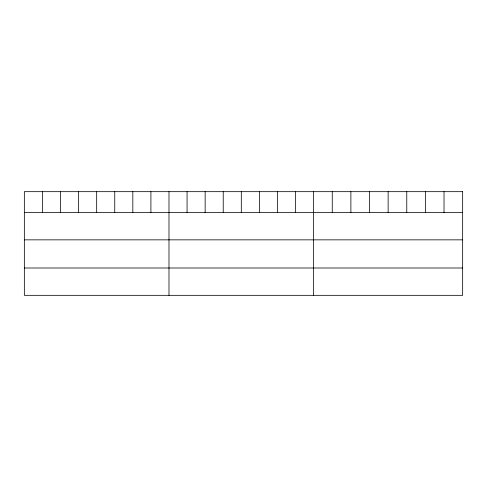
<?xml version="1.0" encoding="UTF-8"?>
<svg xmlns="http://www.w3.org/2000/svg" width="487" height="487" viewBox="0 0 487 487"><rect width="100%" height="100%" fill="white"/><g stroke="black" fill="none" stroke-linecap="round" stroke-linejoin="round"><path stroke-width="0.73" d="M24.35 212.527L462.65 212.527M24.35 239.847L462.65 239.847M24.35 268.002L462.65 268.002M444.022 191.671L444.022 212.527M425.394 191.671L425.394 212.527M406.767 191.671L406.767 212.527M388.139 191.671L388.139 212.527M369.511 191.671L369.511 212.527M350.883 191.671L350.883 212.527M332.256 191.671L332.256 212.527M313.628 191.671L313.628 295.329M295.548 191.671L295.548 212.527M277.468 191.671L277.468 212.527M259.388 191.671L259.388 212.527M241.308 191.671L241.308 212.527M223.229 191.671L223.229 212.527M205.149 191.671L205.149 212.527M187.069 191.671L187.069 212.527M168.989 191.671L168.989 295.329M150.909 191.671L150.909 212.527M132.829 191.671L132.829 212.527M114.749 191.671L114.749 212.527M96.67 191.671L96.67 212.527M78.59 191.671L78.59 212.527M60.51 191.671L60.51 212.527M42.43 191.671L42.43 212.527M462.65 191.671L24.35 191.671L24.35 295.329L462.65 295.329L462.65 191.671"/></g></svg>
